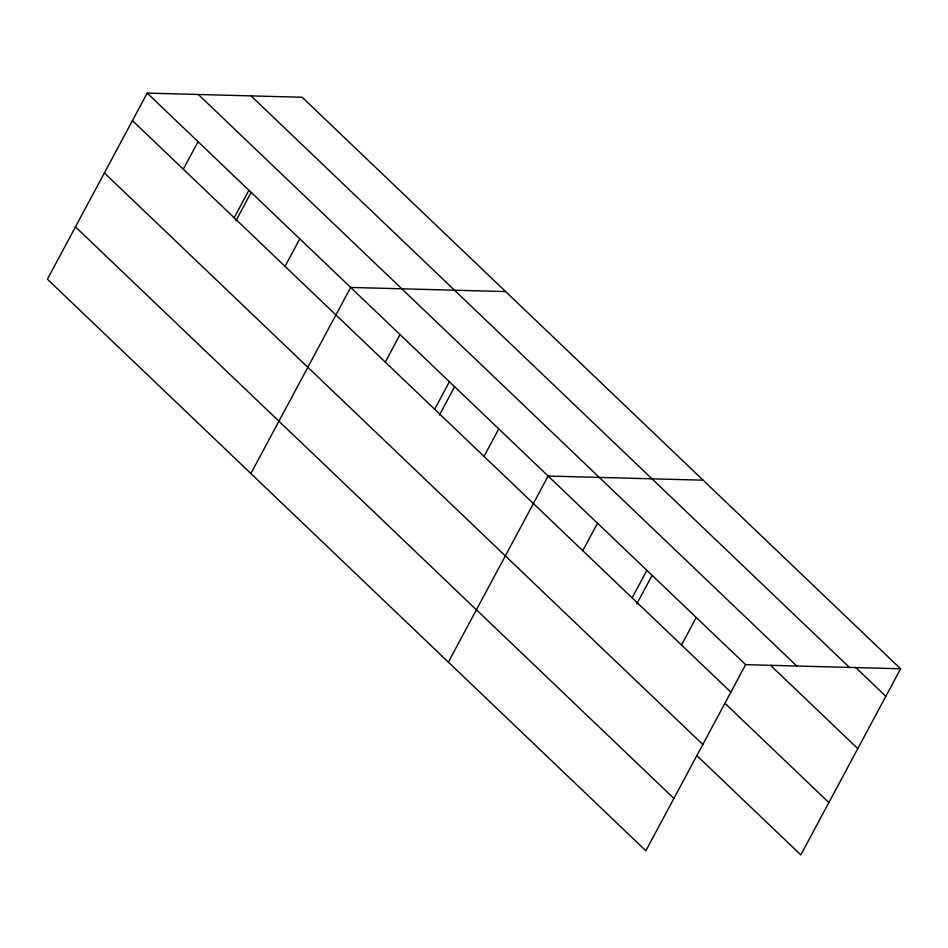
<?xml version="1.0" encoding="UTF-8"?>
<svg xmlns="http://www.w3.org/2000/svg" width="948" height="948" viewBox="0 0 948 948"><rect width="100%" height="100%" fill="white"/><g stroke="black" fill="none" stroke-linecap="round" stroke-linejoin="round"><path stroke-width="1.42" d="M900.6 668.79L302.151 97.253L147.189 93.105L47.4 279.21L645.849 850.747L745.626 664.655L900.6 668.79L800.811 854.895L696.816 755.58M183.308 169.194L198.049 141.69M234.168 217.779L248.921 190.264M235.934 220.742L251.09 192.503M285.04 266.352L299.793 238.849M250.876 473.526L350.653 287.434L505.628 291.581M385.279 362.089L400.032 334.585M434.646 409.24L449.399 381.736M439.41 415.07L454.554 386.831M484.025 456.391L498.767 428.887M448.357 662.142L548.145 476.038L703.108 480.186M582.759 550.705L597.513 523.189M632.138 597.856L646.891 570.341M636.902 603.686L652.046 575.436M681.505 645.007L696.259 617.492M855.38 667.214L885.847 696.306M251.019 95.878L849.455 667.428M198.322 94.468L796.77 666.017M770.606 665.366L857.786 748.636M147.189 93.105L745.626 664.655M132.436 120.609L730.884 692.159M724.876 703.238L828.872 802.565M104.375 172.951L702.812 744.488M75.461 226.868L673.91 798.417"/></g></svg>
